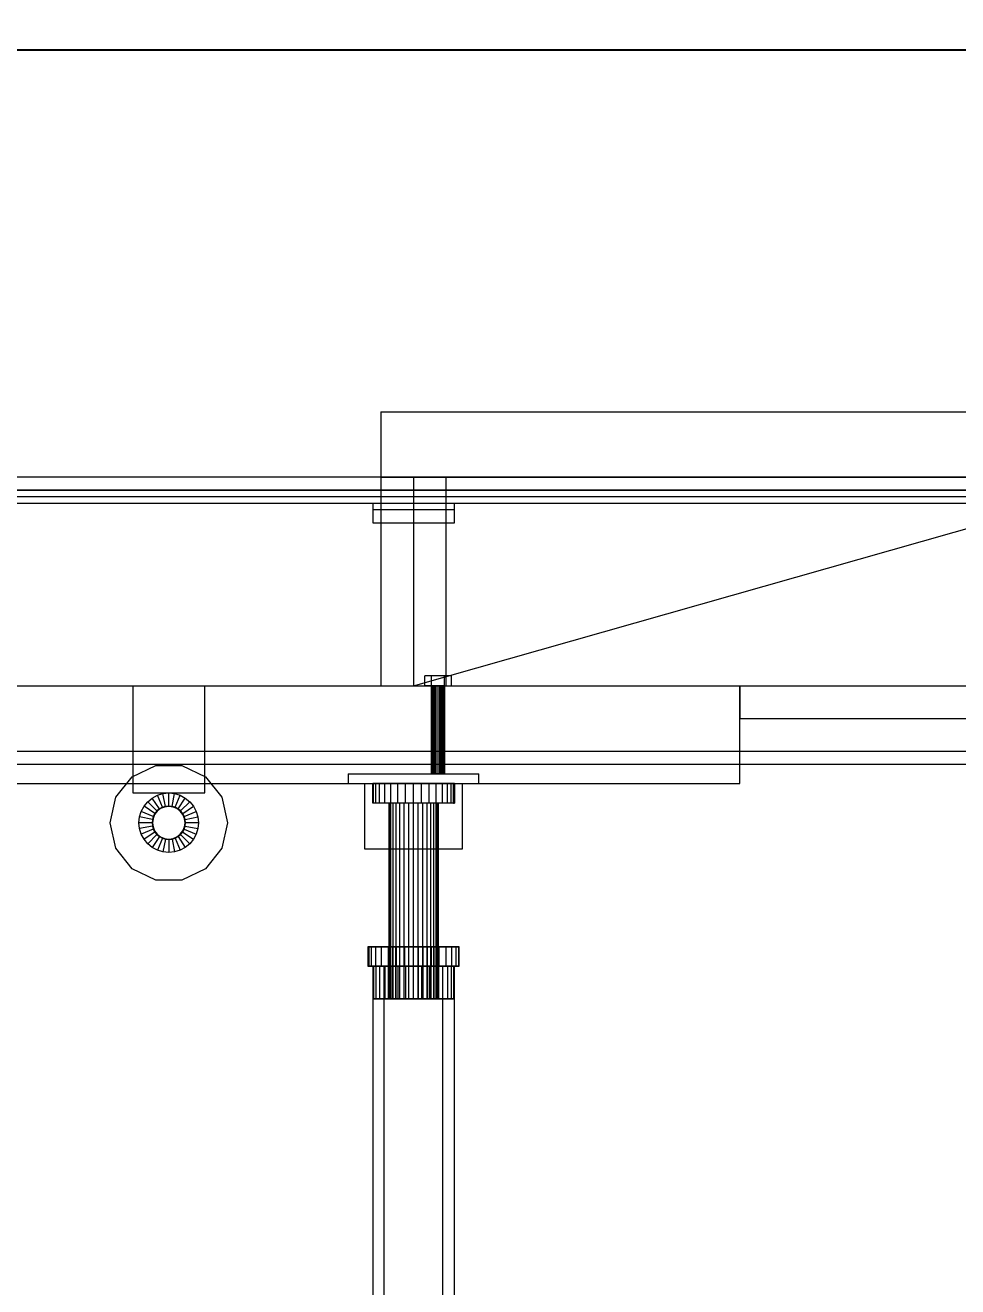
# Model space of a CAD drawing. Header units: millimetres. Extents: x -1970 to 59977, y -65068 to 6837.
# Drawn here: x 2262 to 2834, y -53726 to -52953 of the extents above; entities that cross this region are included whole.
import ezdxf

# ---------------------------------------------------------------- set-up
doc = ezdxf.new("R2010")
doc.units = ezdxf.units.MM
doc.layers.add('COTAS_O', color=1, linetype='Continuous', lineweight=0)
doc.layers.add('R22_BASE_lateral', color=7, linetype='Continuous', lineweight=0)
doc.dimstyles.new('R19_10', dxfattribs={"dimtxt": 25, "dimasz": 15, "dimexe": 15, "dimexo": 8, "dimgap": 10, "dimtad": 1, "dimtih": 1, "dimtoh": 1, "dimdsep": 46, "dimcen": 0.09, "dimadec": 0, "dimazin": 0, "dimtfac": 1, "dimtdec": 4, "dimtofl": 0, "dimtmove": 0, "dimatfit": 3, "dimfxl": 1, "dimtolj": 1, "dimtzin": 0, "dimarcsym": 0})

# ---------------------------------------------------------------- blocks, each defined once
blk = doc.blocks.new('*D53')
at = {"layer": 'COTAS_O', "color": 0, "lineweight": -2, "transparency": 16777216}
for p, q in [((500, -53310), (500, -52953)), ((3000, -53310), (3000, -52953)), ((515, -52968), (2985, -52968))]:
    blk.add_line(p, q, dxfattribs=at)
at = {"layer": 'COTAS_O', "color": 0, "transparency": 16777216}
for points in [[(515, -52965.5), (515, -52970.5), (500, -52968)], [(2985, -52965.5), (2985, -52970.5), (3000, -52968)]]:
    blk.add_solid(points, dxfattribs=at)
at = {"layer": 'Defpoints', "color": 0, "transparency": 16777216}
for p in [(3000, -52968), (500, -53318), (3000, -53318)]:
    blk.add_point(p, dxfattribs=at)

msp = doc.modelspace()

# ---------------------------------------------------------------- linework, layer by layer
at = {"layer": 'R22_BASE_lateral'}
for p, q in [((2480, -53190), (3405, -53190)), ((2480, -53190), (2480, -53230)), ((3000, -53230), (500, -53230)), ((2480, -53230), (2520, -53230)), ((2480, -53230), (2480, -53358)), ((2480, -53230), (3405, -53230)), ((2500, -53358), (2950, -53230)), ((2950, -53230), (2500, -53230)), ((2500, -53230), (2500, -53358)), ((2520, -53358), (2520, -53230)), ((3000, -53238), (500, -53238)), ((590, -53238), (2910, -53238)), ((590, -53242), (2910, -53242)), ((590, -53246), (2910, -53246)), ((2475, -53246), (2525, -53246)), ((2475, -53246), (2475, -53250)), ((2525, -53250), (2525, -53246)), ((2475, -53250), (2525, -53250)), ((2475, -53250), (2475, -53258)), ((2525, -53258), (2525, -53250)), ((2475, -53258), (2525, -53258)), ((2480, -53258), (2520, -53258)), ((2480, -53258), (2480, -53358)), ((2520, -53358), (2520, -53258)), ((2511, -53352), (2507, -53352)), ((2507, -53358), (2507, -53352)), ((2519, -53352), (2511, -53352)), ((2511, -53358), (2511, -53352)), ((2523, -53352), (2519, -53352)), ((2519, -53358), (2519, -53352)), ((2523, -53352), (2523, -53358)), ((410, -53358), (2700, -53358)), ((2328, -53358), (2372, -53358)), ((2328, -53358), (2328, -53423.75)), ((2372, -53423.75), (2372, -53358)), ((2480, -53358), (2520, -53358)), ((2511, -53358), (2507, -53358)), ((2511.136, -53358), (2511, -53358)), ((2511, -53412), (2511, -53358)), ((2519, -53358), (2511, -53358)), ((2511.536, -53358), (2511.136, -53358)), ((2511.136, -53412), (2511.136, -53358)), ((2512.172, -53358), (2511.536, -53358)), ((2511.536, -53412), (2511.536, -53358)), ((2513, -53358), (2512.172, -53358)), ((2512.172, -53412), (2512.172, -53358)), ((2513.965, -53358), (2513, -53358)), ((2513, -53412), (2513, -53358)), ((2515, -53358), (2513.965, -53358)), ((2513.965, -53412), (2513.965, -53358)), ((2516.035, -53358), (2515, -53358)), ((2515, -53412), (2515, -53358)), ((2517, -53358), (2516.035, -53358)), ((2516.035, -53412), (2516.035, -53358)), ((2517.828, -53358), (2517, -53358)), ((2517, -53412), (2517, -53358)), ((2518.464, -53358), (2517.828, -53358)), ((2517.828, -53412), (2517.828, -53358)), ((2518.864, -53358), (2518.464, -53358)), ((2518.464, -53412), (2518.464, -53358)), ((2519, -53358), (2518.864, -53358)), ((2518.864, -53412), (2518.864, -53358)), ((2519, -53358), (2519, -53412)), ((2519, -53358), (2523, -53358)), ((2700, -53418), (2700, -53358)), ((2700, -53358), (3090, -53358)), ((2700, -53358), (2700, -53378)), ((2700, -53378), (3090, -53378)), ((500, -53398), (3000, -53398)), ((500, -53406), (3000, -53406)), ((2327.554, -53413.854), (2341.989, -53406.903)), ((2341.989, -53406.903), (2358.011, -53406.903)), ((2358.011, -53406.903), (2372.446, -53413.854)), ((2317.565, -53426.38), (2327.554, -53413.854)), ((2372.446, -53413.854), (2382.435, -53426.38)), ((2460, -53412), (2540, -53412)), ((2460, -53412), (2460, -53418)), ((2511.136, -53412), (2511, -53412)), ((2511.536, -53412), (2511.136, -53412)), ((2512.172, -53412), (2511.536, -53412)), ((2513, -53412), (2512.172, -53412)), ((2513.965, -53412), (2513, -53412)), ((2515, -53412), (2513.965, -53412)), ((2516.035, -53412), (2515, -53412)), ((2517, -53412), (2516.035, -53412)), ((2517.828, -53412), (2517, -53412)), ((2518.464, -53412), (2517.828, -53412)), ((2518.864, -53412), (2518.464, -53412)), ((2518.864, -53412), (2519, -53412)), ((2540, -53418), (2540, -53412)), ((410, -53418), (2700, -53418)), ((2328, -53423.75), (2372, -53423.75)), ((2339.861, -53426.826), (2343.016, -53425.139)), ((2343.016, -53425.139), (2346.44, -53424.101)), ((2346.077, -53432.53), (2343.016, -53425.139)), ((2346.44, -53424.101), (2350, -53423.75)), ((2348, -53431.947), (2346.44, -53424.101)), ((2350, -53431.75), (2350, -53423.75)), ((2350, -53423.75), (2353.56, -53424.101)), ((2352, -53431.947), (2353.56, -53424.101)), ((2353.56, -53424.101), (2356.984, -53425.139)), ((2353.923, -53432.53), (2356.984, -53425.139)), ((2356.984, -53425.139), (2360.139, -53426.826)), ((2460, -53418), (2540, -53418)), ((2470, -53418), (2530, -53418)), ((2470, -53418), (2470, -53458)), ((2475.48, -53418), (2475, -53418)), ((2475, -53430), (2475, -53418)), ((2476.903, -53418), (2475.48, -53418)), ((2475.48, -53430), (2475.48, -53418)), ((2479.213, -53418), (2476.903, -53418)), ((2476.903, -53430), (2476.903, -53418)), ((2482.322, -53418), (2479.213, -53418)), ((2479.213, -53430), (2479.213, -53418)), ((2486.111, -53418), (2482.322, -53418)), ((2482.322, -53430), (2482.322, -53418)), ((2490.433, -53418), (2486.111, -53418)), ((2486.111, -53430), (2486.111, -53418)), ((2495.123, -53418), (2490.433, -53418)), ((2490.433, -53430), (2490.433, -53418)), ((2500, -53418), (2495.123, -53418)), ((2495.123, -53430), (2495.123, -53418)), ((2504.877, -53418), (2500, -53418)), ((2500, -53430), (2500, -53418)), ((2509.567, -53418), (2504.877, -53418)), ((2504.877, -53430), (2504.877, -53418)), ((2513.889, -53418), (2509.567, -53418)), ((2509.567, -53430), (2509.567, -53418)), ((2517.678, -53418), (2513.889, -53418)), ((2513.889, -53430), (2513.889, -53418)), ((2520.787, -53418), (2517.678, -53418)), ((2517.678, -53430), (2517.678, -53418)), ((2523.097, -53418), (2520.787, -53418)), ((2520.787, -53430), (2520.787, -53418)), ((2524.52, -53418), (2523.097, -53418)), ((2523.097, -53430), (2523.097, -53418)), ((2525, -53418), (2524.52, -53418)), ((2524.52, -53430), (2524.52, -53418)), ((2525, -53418), (2525, -53430)), ((2530, -53458), (2530, -53418)), ((2314, -53442), (2317.565, -53426.38)), ((2333.139, -53435.016), (2334.826, -53431.861)), ((2334.826, -53431.861), (2337.095, -53429.095)), ((2341.477, -53436.305), (2334.826, -53431.861)), ((2337.095, -53429.095), (2339.861, -53426.826)), ((2342.752, -53434.752), (2337.095, -53429.095)), ((2344.305, -53433.477), (2339.861, -53426.826)), ((2345, -53433.34), (2342.929, -53434.929)), ((2346.077, -53432.53), (2344.305, -53433.477)), ((2347.412, -53432.341), (2345, -53433.34)), ((2348, -53431.947), (2346.077, -53432.53)), ((2350, -53432), (2347.412, -53432.341)), ((2350, -53431.75), (2348, -53431.947)), ((2352, -53431.947), (2350, -53431.75)), ((2352.588, -53432.341), (2350, -53432)), ((2353.923, -53432.53), (2352, -53431.947)), ((2355, -53433.34), (2352.588, -53432.341)), ((2355.695, -53433.477), (2353.923, -53432.53)), ((2357.071, -53434.929), (2355, -53433.34)), ((2355.695, -53433.477), (2360.139, -53426.826)), ((2357.248, -53434.752), (2362.905, -53429.095)), ((2358.523, -53436.305), (2365.174, -53431.861)), ((2360.139, -53426.826), (2362.905, -53429.095)), ((2362.905, -53429.095), (2365.174, -53431.861)), ((2365.174, -53431.861), (2366.861, -53435.016)), ((2382.435, -53426.38), (2386, -53442)), ((2475.48, -53430), (2475, -53430)), ((2476.903, -53430), (2475.48, -53430)), ((2479.213, -53430), (2476.903, -53430)), ((2482.322, -53430), (2479.213, -53430)), ((2486.111, -53430), (2482.322, -53430)), ((2485.288, -53430), (2485, -53430)), ((2485, -53550), (2485, -53430)), ((2486.142, -53430), (2485.288, -53430)), ((2485.288, -53550), (2485.288, -53430)), ((2490.433, -53430), (2486.111, -53430)), ((2487.528, -53430), (2486.142, -53430)), ((2486.142, -53550), (2486.142, -53430)), ((2489.393, -53430), (2487.528, -53430)), ((2487.528, -53550), (2487.528, -53430)), ((2491.666, -53430), (2489.393, -53430)), ((2489.393, -53550), (2489.393, -53430)), ((2495.123, -53430), (2490.433, -53430)), ((2494.26, -53430), (2491.666, -53430)), ((2491.666, -53550), (2491.666, -53430)), ((2497.074, -53430), (2494.26, -53430)), ((2494.26, -53550), (2494.26, -53430)), ((2500, -53430), (2495.123, -53430)), ((2500, -53430), (2497.074, -53430)), ((2497.074, -53550), (2497.074, -53430)), ((2502.926, -53430), (2500, -53430)), ((2500, -53550), (2500, -53430)), ((2504.877, -53430), (2500, -53430)), ((2505.74, -53430), (2502.926, -53430)), ((2502.926, -53550), (2502.926, -53430)), ((2509.567, -53430), (2504.877, -53430)), ((2508.334, -53430), (2505.74, -53430)), ((2505.74, -53550), (2505.74, -53430)), ((2510.607, -53430), (2508.334, -53430)), ((2508.334, -53550), (2508.334, -53430)), ((2513.889, -53430), (2509.567, -53430)), ((2512.472, -53430), (2510.607, -53430)), ((2510.607, -53550), (2510.607, -53430)), ((2513.858, -53430), (2512.472, -53430)), ((2512.472, -53550), (2512.472, -53430)), ((2514.712, -53430), (2513.858, -53430)), ((2513.858, -53550), (2513.858, -53430)), ((2517.678, -53430), (2513.889, -53430)), ((2515, -53430), (2514.712, -53430)), ((2514.712, -53550), (2514.712, -53430)), ((2515, -53430), (2515, -53550)), ((2520.787, -53430), (2517.678, -53430)), ((2523.097, -53430), (2520.787, -53430)), ((2524.52, -53430), (2523.097, -53430)), ((2524.52, -53430), (2525, -53430)), ((2331.75, -53442), (2332.101, -53438.44)), ((2332.101, -53438.44), (2333.139, -53435.016)), ((2339.947, -53440), (2332.101, -53438.44)), ((2340.53, -53438.077), (2333.139, -53435.016)), ((2339.947, -53440), (2339.75, -53442)), ((2340.53, -53438.077), (2339.947, -53440)), ((2340.341, -53439.412), (2340, -53442)), ((2341.34, -53437), (2340.341, -53439.412)), ((2341.477, -53436.305), (2340.53, -53438.077)), ((2342.929, -53434.929), (2341.34, -53437)), ((2342.752, -53434.752), (2341.477, -53436.305)), ((2344.305, -53433.477), (2342.752, -53434.752)), ((2357.248, -53434.752), (2355.695, -53433.477)), ((2358.66, -53437), (2357.071, -53434.929)), ((2358.523, -53436.305), (2357.248, -53434.752)), ((2359.47, -53438.077), (2358.523, -53436.305)), ((2359.659, -53439.412), (2358.66, -53437)), ((2359.47, -53438.077), (2366.861, -53435.016)), ((2360.053, -53440), (2359.47, -53438.077)), ((2360, -53442), (2359.659, -53439.412)), ((2360.053, -53440), (2367.899, -53438.44)), ((2360.25, -53442), (2360.053, -53440)), ((2366.861, -53435.016), (2367.899, -53438.44)), ((2367.899, -53438.44), (2368.25, -53442)), ((2317.565, -53457.62), (2314, -53442)), ((2339.75, -53442), (2331.75, -53442)), ((2332.101, -53445.56), (2331.75, -53442)), ((2339.947, -53444), (2332.101, -53445.56)), ((2333.139, -53448.984), (2332.101, -53445.56)), ((2340.53, -53445.923), (2333.139, -53448.984)), ((2341.477, -53447.695), (2334.826, -53452.139)), ((2339.75, -53442), (2339.947, -53444)), ((2339.947, -53444), (2340.53, -53445.923)), ((2340, -53442), (2340.341, -53444.588)), ((2340.341, -53444.588), (2341.34, -53447)), ((2340.53, -53445.923), (2341.477, -53447.695)), ((2341.34, -53447), (2342.929, -53449.071)), ((2341.477, -53447.695), (2342.752, -53449.248)), ((2357.071, -53449.071), (2358.66, -53447)), ((2357.248, -53449.248), (2358.523, -53447.695)), ((2358.523, -53447.695), (2359.47, -53445.923)), ((2358.523, -53447.695), (2365.174, -53452.139)), ((2358.66, -53447), (2359.659, -53444.588)), ((2359.47, -53445.923), (2360.053, -53444)), ((2359.47, -53445.923), (2366.861, -53448.984)), ((2359.659, -53444.588), (2360, -53442)), ((2360.053, -53444), (2360.25, -53442)), ((2360.053, -53444), (2367.899, -53445.56)), ((2368.25, -53442), (2360.25, -53442)), ((2367.899, -53445.56), (2366.861, -53448.984)), ((2368.25, -53442), (2367.899, -53445.56)), ((2386, -53442), (2382.435, -53457.62)), ((2334.826, -53452.139), (2333.139, -53448.984)), ((2337.095, -53454.905), (2334.826, -53452.139)), ((2342.752, -53449.248), (2337.095, -53454.905)), ((2339.861, -53457.174), (2337.095, -53454.905)), ((2344.305, -53450.523), (2339.861, -53457.174)), ((2342.752, -53449.248), (2344.305, -53450.523)), ((2342.929, -53449.071), (2345, -53450.66)), ((2346.077, -53451.47), (2343.016, -53458.861)), ((2344.305, -53450.523), (2346.077, -53451.47)), ((2345, -53450.66), (2347.412, -53451.659)), ((2346.077, -53451.47), (2348, -53452.053)), ((2348, -53452.053), (2346.44, -53459.899)), ((2347.412, -53451.659), (2350, -53452)), ((2348, -53452.053), (2350, -53452.25)), ((2350, -53452), (2352.588, -53451.659)), ((2350, -53452.25), (2352, -53452.053)), ((2350, -53452.25), (2350, -53460.25)), ((2352, -53452.053), (2353.923, -53451.47)), ((2352, -53452.053), (2353.56, -53459.899)), ((2352.588, -53451.659), (2355, -53450.66)), ((2353.923, -53451.47), (2355.695, -53450.523)), ((2353.923, -53451.47), (2356.984, -53458.861)), ((2355, -53450.66), (2357.071, -53449.071)), ((2355.695, -53450.523), (2357.248, -53449.248)), ((2355.695, -53450.523), (2360.139, -53457.174)), ((2357.248, -53449.248), (2362.905, -53454.905)), ((2362.905, -53454.905), (2360.139, -53457.174)), ((2365.174, -53452.139), (2362.905, -53454.905)), ((2366.861, -53448.984), (2365.174, -53452.139)), ((2327.554, -53470.146), (2317.565, -53457.62)), ((2343.016, -53458.861), (2339.861, -53457.174)), ((2346.44, -53459.899), (2343.016, -53458.861)), ((2350, -53460.25), (2346.44, -53459.899)), ((2353.56, -53459.899), (2350, -53460.25)), ((2356.984, -53458.861), (2353.56, -53459.899)), ((2360.139, -53457.174), (2356.984, -53458.861)), ((2382.435, -53457.62), (2372.446, -53470.146)), ((2470, -53458), (2530, -53458)), ((2341.989, -53477.097), (2327.554, -53470.146)), ((2372.446, -53470.146), (2358.011, -53477.097)), ((2358.011, -53477.097), (2341.989, -53477.097)), ((2484.75, -53518), (2472, -53518)), ((2472, -53518), (2472.538, -53518)), ((2472, -53518), (2472, -53530)), ((2485.043, -53518), (2472.538, -53518)), ((2472.538, -53518), (2474.131, -53518)), ((2472.538, -53518), (2472.538, -53530)), ((2485.911, -53518), (2474.131, -53518)), ((2474.131, -53518), (2476.719, -53518)), ((2474.131, -53518), (2474.131, -53530)), ((2487.32, -53518), (2476.719, -53518)), ((2476.719, -53518), (2480.201, -53518)), ((2476.719, -53518), (2476.719, -53530)), ((2489.217, -53518), (2480.201, -53518)), ((2480.201, -53518), (2484.444, -53518)), ((2480.201, -53518), (2480.201, -53530)), ((2491.528, -53518), (2484.444, -53518)), ((2484.444, -53518), (2489.285, -53518)), ((2484.444, -53518), (2484.444, -53530)), ((2485.043, -53518), (2484.75, -53518)), ((2484.75, -53530), (2484.75, -53518)), ((2485.911, -53518), (2485.043, -53518)), ((2485.043, -53530), (2485.043, -53518)), ((2487.32, -53518), (2485.911, -53518)), ((2485.911, -53530), (2485.911, -53518)), ((2489.217, -53518), (2487.32, -53518)), ((2487.32, -53530), (2487.32, -53518)), ((2491.528, -53518), (2489.217, -53518)), ((2489.217, -53530), (2489.217, -53518)), ((2494.164, -53518), (2489.285, -53518)), ((2489.285, -53518), (2494.537, -53518)), ((2489.285, -53518), (2489.285, -53530)), ((2494.164, -53518), (2491.528, -53518)), ((2491.528, -53530), (2491.528, -53518)), ((2497.025, -53518), (2494.164, -53518)), ((2494.164, -53530), (2494.164, -53518)), ((2497.025, -53518), (2494.537, -53518)), ((2494.537, -53518), (2500, -53518)), ((2494.537, -53518), (2494.537, -53530)), ((2500, -53518), (2497.025, -53518)), ((2497.025, -53530), (2497.025, -53518)), ((2502.975, -53518), (2500, -53518)), ((2500, -53518), (2505.463, -53518)), ((2500, -53530), (2500, -53518)), ((2505.836, -53518), (2502.975, -53518)), ((2502.975, -53518), (2505.463, -53518)), ((2502.975, -53530), (2502.975, -53518)), ((2505.463, -53518), (2510.715, -53518)), ((2505.463, -53518), (2505.463, -53530)), ((2508.472, -53518), (2505.836, -53518)), ((2505.836, -53518), (2510.715, -53518)), ((2505.836, -53530), (2505.836, -53518)), ((2510.783, -53518), (2508.472, -53518)), ((2508.472, -53518), (2515.556, -53518)), ((2508.472, -53530), (2508.472, -53518)), ((2510.715, -53518), (2515.556, -53518)), ((2510.715, -53518), (2510.715, -53530)), ((2512.68, -53518), (2510.783, -53518)), ((2510.783, -53518), (2519.799, -53518)), ((2510.783, -53530), (2510.783, -53518)), ((2514.089, -53518), (2512.68, -53518)), ((2512.68, -53518), (2523.281, -53518)), ((2512.68, -53530), (2512.68, -53518)), ((2514.957, -53518), (2514.089, -53518)), ((2514.089, -53518), (2525.869, -53518)), ((2514.089, -53530), (2514.089, -53518)), ((2515.25, -53518), (2514.957, -53518)), ((2514.957, -53518), (2527.462, -53518)), ((2514.957, -53530), (2514.957, -53518)), ((2528, -53518), (2515.25, -53518)), ((2515.25, -53518), (2515.25, -53530)), ((2515.556, -53518), (2519.799, -53518)), ((2515.556, -53518), (2515.556, -53530)), ((2519.799, -53518), (2523.281, -53518)), ((2519.799, -53518), (2519.799, -53530)), ((2523.281, -53518), (2525.869, -53518)), ((2523.281, -53518), (2523.281, -53530)), ((2525.869, -53518), (2527.462, -53518)), ((2525.869, -53518), (2525.869, -53530)), ((2527.462, -53518), (2528, -53518)), ((2527.462, -53518), (2527.462, -53530)), ((2528, -53530), (2528, -53518)), ((2472.538, -53530), (2472, -53530)), ((2472, -53530), (2484.75, -53530)), ((2474.131, -53530), (2472.538, -53530)), ((2472.538, -53530), (2485.043, -53530)), ((2476.719, -53530), (2474.131, -53530)), ((2474.131, -53530), (2485.911, -53530)), ((2475, -53530), (2482, -53530)), ((2475, -53530), (2475, -54480)), ((2484.75, -53530), (2475, -53530)), ((2475, -53530), (2475.48, -53530)), ((2475, -53530), (2475, -53550)), ((2485.043, -53530), (2475.48, -53530)), ((2475.48, -53530), (2476.903, -53530)), ((2475.48, -53530), (2475.48, -53550)), ((2480.201, -53530), (2476.719, -53530)), ((2476.719, -53530), (2487.32, -53530)), ((2485.911, -53530), (2476.903, -53530)), ((2476.903, -53530), (2479.213, -53530)), ((2476.903, -53530), (2476.903, -53550)), ((2487.32, -53530), (2479.213, -53530)), ((2479.213, -53530), (2482.322, -53530)), ((2479.213, -53530), (2479.213, -53550)), ((2484.444, -53530), (2480.201, -53530)), ((2480.201, -53530), (2489.217, -53530)), ((2482, -54480), (2482, -53530)), ((2482, -53530), (2518, -53530)), ((2489.217, -53530), (2482.322, -53530)), ((2482.322, -53530), (2486.111, -53530)), ((2482.322, -53530), (2482.322, -53550)), ((2489.285, -53530), (2484.444, -53530)), ((2484.444, -53530), (2491.528, -53530)), ((2485.043, -53530), (2484.75, -53530)), ((2484.75, -53550), (2484.75, -53530)), ((2485.911, -53530), (2485.043, -53530)), ((2485.043, -53550), (2485.043, -53530)), ((2487.32, -53530), (2485.911, -53530)), ((2485.911, -53550), (2485.911, -53530)), ((2491.528, -53530), (2486.111, -53530)), ((2486.111, -53530), (2490.433, -53530)), ((2486.111, -53530), (2486.111, -53550)), ((2489.217, -53530), (2487.32, -53530)), ((2487.32, -53550), (2487.32, -53530)), ((2491.528, -53530), (2489.217, -53530)), ((2489.217, -53550), (2489.217, -53530)), ((2494.537, -53530), (2489.285, -53530)), ((2489.285, -53530), (2494.164, -53530)), ((2494.164, -53530), (2490.433, -53530)), ((2490.433, -53530), (2495.123, -53530)), ((2490.433, -53530), (2490.433, -53550)), ((2494.164, -53530), (2491.528, -53530)), ((2491.528, -53550), (2491.528, -53530)), ((2497.025, -53530), (2494.164, -53530)), ((2494.164, -53550), (2494.164, -53530)), ((2500, -53530), (2494.537, -53530)), ((2494.537, -53530), (2497.025, -53530)), ((2497.025, -53530), (2495.123, -53530)), ((2495.123, -53530), (2500, -53530)), ((2495.123, -53530), (2495.123, -53550)), ((2500, -53530), (2497.025, -53530)), ((2497.025, -53550), (2497.025, -53530)), ((2502.975, -53530), (2500, -53530)), ((2500, -53530), (2504.877, -53530)), ((2500, -53550), (2500, -53530)), ((2505.463, -53530), (2500, -53530)), ((2505.836, -53530), (2502.975, -53530)), ((2502.975, -53530), (2504.877, -53530)), ((2502.975, -53550), (2502.975, -53530)), ((2505.463, -53530), (2502.975, -53530)), ((2504.877, -53530), (2509.567, -53530)), ((2504.877, -53530), (2504.877, -53550)), ((2510.715, -53530), (2505.463, -53530)), ((2508.472, -53530), (2505.836, -53530)), ((2505.836, -53530), (2509.567, -53530)), ((2505.836, -53550), (2505.836, -53530)), ((2510.715, -53530), (2505.836, -53530)), ((2510.783, -53530), (2508.472, -53530)), ((2508.472, -53530), (2513.889, -53530)), ((2508.472, -53550), (2508.472, -53530)), ((2515.556, -53530), (2508.472, -53530)), ((2509.567, -53530), (2513.889, -53530)), ((2509.567, -53530), (2509.567, -53550)), ((2515.556, -53530), (2510.715, -53530)), ((2512.68, -53530), (2510.783, -53530)), ((2510.783, -53530), (2517.678, -53530)), ((2510.783, -53550), (2510.783, -53530)), ((2519.799, -53530), (2510.783, -53530)), ((2514.089, -53530), (2512.68, -53530)), ((2512.68, -53530), (2520.787, -53530)), ((2512.68, -53550), (2512.68, -53530)), ((2523.281, -53530), (2512.68, -53530)), ((2513.889, -53530), (2517.678, -53530)), ((2513.889, -53530), (2513.889, -53550)), ((2514.957, -53530), (2514.089, -53530)), ((2514.089, -53530), (2523.097, -53530)), ((2514.089, -53550), (2514.089, -53530)), ((2525.869, -53530), (2514.089, -53530)), ((2515.25, -53530), (2514.957, -53530)), ((2514.957, -53530), (2524.52, -53530)), ((2514.957, -53550), (2514.957, -53530)), ((2527.462, -53530), (2514.957, -53530)), ((2525, -53530), (2515.25, -53530)), ((2515.25, -53530), (2515.25, -53550)), ((2515.25, -53530), (2528, -53530)), ((2519.799, -53530), (2515.556, -53530)), ((2517.678, -53530), (2520.787, -53530)), ((2517.678, -53530), (2517.678, -53550)), ((2518, -54480), (2518, -53530)), ((2518, -53530), (2525, -53530)), ((2523.281, -53530), (2519.799, -53530)), ((2520.787, -53530), (2523.097, -53530)), ((2520.787, -53530), (2520.787, -53550)), ((2523.097, -53530), (2524.52, -53530)), ((2523.097, -53530), (2523.097, -53550)), ((2525.869, -53530), (2523.281, -53530)), ((2524.52, -53530), (2525, -53530)), ((2524.52, -53530), (2524.52, -53550)), ((2525, -54480), (2525, -53530)), ((2525, -53550), (2525, -53530)), ((2527.462, -53530), (2525.869, -53530)), ((2528, -53530), (2527.462, -53530)), ((2475.48, -53550), (2475, -53550)), ((2475, -53550), (2484.75, -53550)), ((2476.903, -53550), (2475.48, -53550)), ((2475.48, -53550), (2485.043, -53550)), ((2479.213, -53550), (2476.903, -53550)), ((2476.903, -53550), (2485.911, -53550)), ((2482.322, -53550), (2479.213, -53550)), ((2479.213, -53550), (2487.32, -53550)), ((2486.111, -53550), (2482.322, -53550)), ((2482.322, -53550), (2489.217, -53550)), ((2484.75, -53550), (2485.043, -53550)), ((2485.288, -53550), (2485, -53550)), ((2485.043, -53550), (2485.911, -53550)), ((2486.142, -53550), (2485.288, -53550)), ((2485.911, -53550), (2487.32, -53550)), ((2490.433, -53550), (2486.111, -53550)), ((2486.111, -53550), (2491.528, -53550)), ((2487.528, -53550), (2486.142, -53550)), ((2487.32, -53550), (2489.217, -53550)), ((2489.393, -53550), (2487.528, -53550)), ((2489.217, -53550), (2491.528, -53550)), ((2491.666, -53550), (2489.393, -53550)), ((2495.123, -53550), (2490.433, -53550)), ((2490.433, -53550), (2494.164, -53550)), ((2491.528, -53550), (2494.164, -53550)), ((2494.26, -53550), (2491.666, -53550)), ((2494.164, -53550), (2497.025, -53550)), ((2497.074, -53550), (2494.26, -53550)), ((2500, -53550), (2495.123, -53550)), ((2495.123, -53550), (2497.025, -53550)), ((2497.025, -53550), (2500, -53550)), ((2500, -53550), (2497.074, -53550)), ((2502.926, -53550), (2500, -53550)), ((2504.877, -53550), (2500, -53550)), ((2500, -53550), (2502.975, -53550)), ((2505.74, -53550), (2502.926, -53550)), ((2504.877, -53550), (2502.975, -53550)), ((2502.975, -53550), (2505.836, -53550)), ((2509.567, -53550), (2504.877, -53550)), ((2508.334, -53550), (2505.74, -53550)), ((2509.567, -53550), (2505.836, -53550)), ((2505.836, -53550), (2508.472, -53550)), ((2510.607, -53550), (2508.334, -53550)), ((2513.889, -53550), (2508.472, -53550)), ((2508.472, -53550), (2510.783, -53550)), ((2513.889, -53550), (2509.567, -53550)), ((2512.472, -53550), (2510.607, -53550)), ((2517.678, -53550), (2510.783, -53550)), ((2510.783, -53550), (2512.68, -53550)), ((2513.858, -53550), (2512.472, -53550)), ((2520.787, -53550), (2512.68, -53550)), ((2512.68, -53550), (2514.089, -53550)), ((2514.712, -53550), (2513.858, -53550)), ((2517.678, -53550), (2513.889, -53550)), ((2523.097, -53550), (2514.089, -53550)), ((2514.089, -53550), (2514.957, -53550)), ((2514.712, -53550), (2515, -53550)), ((2524.52, -53550), (2514.957, -53550)), ((2514.957, -53550), (2515.25, -53550)), ((2515.25, -53550), (2525, -53550)), ((2520.787, -53550), (2517.678, -53550)), ((2523.097, -53550), (2520.787, -53550)), ((2524.52, -53550), (2523.097, -53550)), ((2525, -53550), (2524.52, -53550))]:
    msp.add_line(p, q, dxfattribs=at)

# ---------------------------------------------------------------- dimensions: what is measured, and where the dimension line sits
at = {"layer": 'COTAS_O'}
dim = msp.add_aligned_dim(p1=(500, -53318), p2=(3000, -53318), distance=350, text='<> O', dimstyle='R19_10', dxfattribs=at)
dim.commit()
dim.dimension.update_dxf_attribs({"geometry": '*D53', "text_midpoint": (1750, -52968)})

doc.saveas('drawing.dxf')
